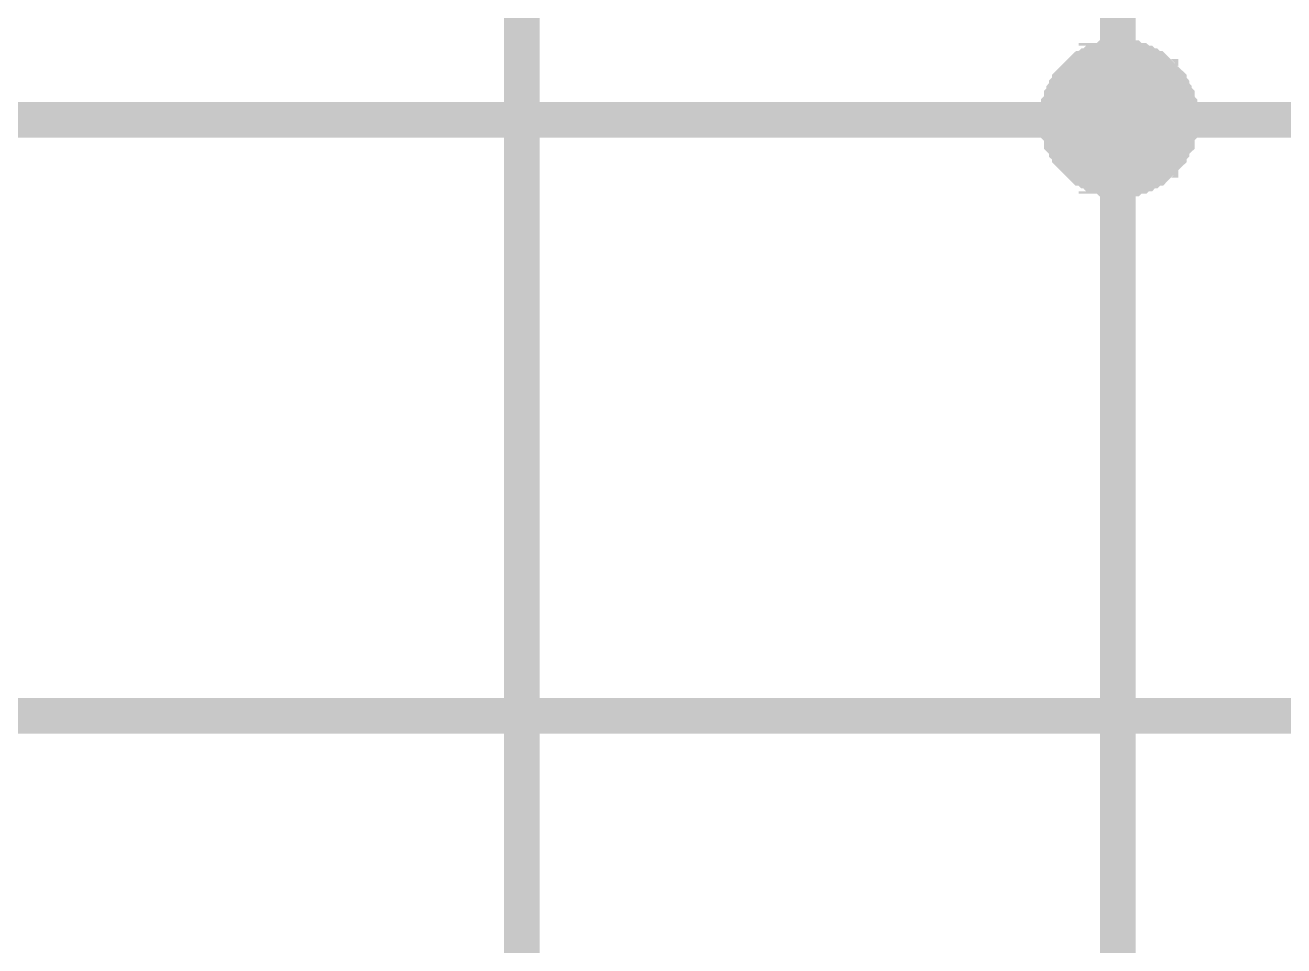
# Model space of a CAD drawing. Header units: millimetres. Extents: x 0 to 841, y 0 to 594.
# Drawn here: x 523.34 to 533.89, y 327.06 to 334.77 of the extents above; entities that cross this region are included whole.
import ezdxf

# ---------------------------------------------------------------- set-up
doc = ezdxf.new("R2010")
doc.units = ezdxf.units.MM
doc.layers.add('Sheet', color=255, linetype='Continuous')

msp = doc.modelspace()

# ---------------------------------------------------------------- linework, layer by layer
at = {"layer": 'Sheet', "color": 18, "true_color": 0x000000, "const_width": 0.3}
for points in [[(468.011, 116), (468.011, 112.013), (527.507, 112.013), (527.507, 251.487), (527.507, 338.974), (527.507, 346.478), (622.999, 346.478), (622.999, 346.478)], [(622.999, 341.483), (622.999, 341.483), (532.502, 341.483), (532.502, 333.979), (532.502, 333.979), (532.502, 249.001), (532.009, 249.001), (490.008, 249.001), (490.008, 261.499), (447.515, 261.499), (447.515, 269.002), (437.502, 269.002), (437.502, 308.983)], [(532.009, 333.979), (532.009, 334.002), (532.009, 334.024), (532.009, 334.069), (532.009, 334.091), (532.032, 334.114), (532.032, 334.136), (532.032, 334.159), (532.054, 334.181), (532.054, 334.203), (532.076, 334.226), (532.076, 334.248), (532.099, 334.271), (532.099, 334.293), (532.121, 334.315), (532.144, 334.338), (532.144, 334.338), (532.166, 334.36), (532.188, 334.383), (532.211, 334.405), (532.233, 334.405), (532.256, 334.427), (532.278, 334.427), (532.3, 334.45), (532.323, 334.45), (532.323, 334.472), (532.368, 334.472), (532.39, 334.472), (532.412, 334.495), (532.435, 334.495), (532.457, 334.495), (532.48, 334.495), (532.502, 334.495)], [(532.009, 333.979), (532.009, 334.002), (532.009, 334.024), (532.009, 334.069), (532.009, 334.091), (532.032, 334.114), (532.032, 334.136), (532.032, 334.159), (532.054, 334.181), (532.054, 334.203), (532.076, 334.226), (532.076, 334.248), (532.099, 334.271), (532.099, 334.293), (532.121, 334.315), (532.144, 334.338), (532.144, 334.338), (532.166, 334.36), (532.188, 334.383), (532.211, 334.405), (532.233, 334.405), (532.256, 334.427), (532.278, 334.427), (532.3, 334.45), (532.323, 334.45), (532.323, 334.472), (532.368, 334.472), (532.39, 334.472), (532.412, 334.495), (532.435, 334.495), (532.457, 334.495), (532.48, 334.495), (532.502, 334.495)], [(532.009, 333.979), (532.009, 334.002), (532.009, 334.024), (532.009, 334.069), (532.009, 334.091), (532.032, 334.114), (532.032, 334.136), (532.032, 334.159), (532.054, 334.181), (532.054, 334.203), (532.076, 334.226), (532.076, 334.248), (532.099, 334.271), (532.099, 334.293), (532.121, 334.315), (532.144, 334.338), (532.144, 334.338), (532.166, 334.36), (532.188, 334.383), (532.211, 334.405), (532.233, 334.405), (532.256, 334.427), (532.278, 334.427), (532.3, 334.45), (532.323, 334.45), (532.323, 334.472), (532.368, 334.472), (532.39, 334.472), (532.412, 334.495), (532.435, 334.495), (532.457, 334.495), (532.48, 334.495), (532.502, 334.495)], [(532.009, 333.979), (532.009, 334.002), (532.009, 334.024), (532.009, 334.069), (532.009, 334.091), (532.032, 334.114), (532.032, 334.136), (532.032, 334.159), (532.054, 334.181), (532.054, 334.203), (532.076, 334.226), (532.076, 334.248), (532.099, 334.271), (532.099, 334.293), (532.121, 334.315), (532.144, 334.338), (532.144, 334.338), (532.166, 334.36), (532.188, 334.383), (532.211, 334.405), (532.233, 334.405), (532.256, 334.427), (532.278, 334.427), (532.3, 334.45), (532.323, 334.45), (532.323, 334.472), (532.368, 334.472), (532.39, 334.472), (532.412, 334.495), (532.435, 334.495), (532.457, 334.495), (532.48, 334.495), (532.502, 334.495)], [(532.009, 333.979), (532.009, 334.002), (532.009, 334.024), (532.009, 334.069), (532.009, 334.091), (532.032, 334.114), (532.032, 334.136), (532.032, 334.159), (532.054, 334.181), (532.054, 334.203), (532.076, 334.226), (532.076, 334.248), (532.099, 334.271), (532.099, 334.293), (532.121, 334.315), (532.144, 334.338), (532.144, 334.338), (532.166, 334.36), (532.188, 334.383), (532.211, 334.405), (532.233, 334.405), (532.256, 334.427), (532.278, 334.427), (532.3, 334.45), (532.323, 334.45), (532.323, 334.472), (532.368, 334.472), (532.39, 334.472), (532.412, 334.495), (532.435, 334.495), (532.457, 334.495), (532.48, 334.495), (532.502, 334.495)], [(532.009, 333.979), (532.009, 334.002), (532.009, 334.024), (532.009, 334.069), (532.009, 334.091), (532.032, 334.114), (532.032, 334.136), (532.032, 334.159), (532.054, 334.181), (532.054, 334.203), (532.076, 334.226), (532.076, 334.248), (532.099, 334.271), (532.099, 334.293), (532.121, 334.315), (532.144, 334.338), (532.144, 334.338), (532.166, 334.36), (532.188, 334.383), (532.211, 334.405), (532.233, 334.405), (532.256, 334.427), (532.278, 334.427), (532.3, 334.45), (532.323, 334.45), (532.323, 334.472), (532.368, 334.472), (532.39, 334.472), (532.412, 334.495), (532.435, 334.495), (532.457, 334.495), (532.48, 334.495), (532.502, 334.495)], [(532.009, 333.979), (532.009, 334.002), (532.009, 334.024), (532.009, 334.069), (532.009, 334.091), (532.032, 334.114), (532.032, 334.136), (532.032, 334.159), (532.054, 334.181), (532.054, 334.203), (532.076, 334.226), (532.076, 334.248), (532.099, 334.271), (532.099, 334.293), (532.121, 334.315), (532.144, 334.338), (532.144, 334.338), (532.166, 334.36), (532.188, 334.383), (532.211, 334.405), (532.233, 334.405), (532.256, 334.427), (532.278, 334.427), (532.3, 334.45), (532.323, 334.45), (532.323, 334.472), (532.368, 334.472), (532.39, 334.472), (532.412, 334.495), (532.435, 334.495), (532.457, 334.495), (532.48, 334.495), (532.502, 334.495)], [(532.009, 333.979), (532.009, 334.002), (532.009, 334.024), (532.009, 334.069), (532.009, 334.091), (532.032, 334.114), (532.032, 334.136), (532.032, 334.159), (532.054, 334.181), (532.054, 334.203), (532.076, 334.226), (532.076, 334.248), (532.099, 334.271), (532.099, 334.293), (532.121, 334.315), (532.144, 334.338), (532.144, 334.338), (532.166, 334.36), (532.188, 334.383), (532.211, 334.405), (532.233, 334.405), (532.256, 334.427), (532.278, 334.427), (532.3, 334.45), (532.323, 334.45), (532.323, 334.472), (532.368, 334.472), (532.39, 334.472), (532.412, 334.495), (532.435, 334.495), (532.457, 334.495), (532.48, 334.495), (532.502, 334.495)], [(532.009, 333.979), (532.009, 334.002), (532.009, 334.024), (532.009, 334.069), (532.009, 334.091), (532.032, 334.114), (532.032, 334.136), (532.032, 334.159), (532.054, 334.181), (532.054, 334.203), (532.076, 334.226), (532.076, 334.248), (532.099, 334.271), (532.099, 334.293), (532.121, 334.315), (532.144, 334.338), (532.144, 334.338), (532.166, 334.36), (532.188, 334.383), (532.211, 334.405), (532.233, 334.405), (532.256, 334.427), (532.278, 334.427), (532.3, 334.45), (532.323, 334.45), (532.323, 334.472), (532.368, 334.472), (532.39, 334.472), (532.412, 334.495), (532.435, 334.495), (532.457, 334.495), (532.48, 334.495), (532.502, 334.495)], [(532.009, 333.979), (532.009, 334.002), (532.009, 334.024), (532.009, 334.069), (532.009, 334.091), (532.032, 334.114), (532.032, 334.136), (532.032, 334.159), (532.054, 334.181), (532.054, 334.203), (532.076, 334.226), (532.076, 334.248), (532.099, 334.271), (532.099, 334.293), (532.121, 334.315), (532.144, 334.338), (532.144, 334.338), (532.166, 334.36), (532.188, 334.383), (532.211, 334.405), (532.233, 334.405), (532.256, 334.427), (532.278, 334.427), (532.3, 334.45), (532.323, 334.45), (532.323, 334.472), (532.368, 334.472), (532.39, 334.472), (532.412, 334.495), (532.435, 334.495), (532.457, 334.495), (532.48, 334.495), (532.502, 334.495)], [(532.009, 333.979), (532.009, 334.002), (532.009, 334.024), (532.009, 334.069), (532.009, 334.091), (532.032, 334.114), (532.032, 334.136), (532.032, 334.159), (532.054, 334.181), (532.054, 334.203), (532.076, 334.226), (532.076, 334.248), (532.099, 334.271), (532.099, 334.293), (532.121, 334.315), (532.144, 334.338), (532.144, 334.338), (532.166, 334.36), (532.188, 334.383), (532.211, 334.405), (532.233, 334.405), (532.256, 334.427), (532.278, 334.427), (532.3, 334.45), (532.323, 334.45), (532.323, 334.472), (532.368, 334.472), (532.39, 334.472), (532.412, 334.495), (532.435, 334.495), (532.457, 334.495), (532.48, 334.495), (532.502, 334.495)], [(532.009, 333.979), (532.009, 334.002), (532.009, 334.024), (532.009, 334.069), (532.009, 334.091), (532.032, 334.114), (532.032, 334.136), (532.032, 334.159), (532.054, 334.181), (532.054, 334.203), (532.076, 334.226), (532.076, 334.248), (532.099, 334.271), (532.099, 334.293), (532.121, 334.315), (532.144, 334.338), (532.144, 334.338), (532.166, 334.36), (532.188, 334.383), (532.211, 334.405), (532.233, 334.405), (532.256, 334.427), (532.278, 334.427), (532.3, 334.45), (532.323, 334.45), (532.323, 334.472), (532.368, 334.472), (532.39, 334.472), (532.412, 334.495), (532.435, 334.495), (532.457, 334.495), (532.48, 334.495), (532.502, 334.495)], [(532.009, 333.979), (532.009, 334.002), (532.009, 334.024), (532.009, 334.069), (532.009, 334.091), (532.032, 334.114), (532.032, 334.136), (532.032, 334.159), (532.054, 334.181), (532.054, 334.203), (532.076, 334.226), (532.076, 334.248), (532.099, 334.271), (532.099, 334.293), (532.121, 334.315), (532.144, 334.338), (532.144, 334.338), (532.166, 334.36), (532.188, 334.383), (532.211, 334.405), (532.233, 334.405), (532.256, 334.427), (532.278, 334.427), (532.3, 334.45), (532.323, 334.45), (532.323, 334.472), (532.368, 334.472), (532.39, 334.472), (532.412, 334.495), (532.435, 334.495), (532.457, 334.495), (532.48, 334.495), (532.502, 334.495)], [(532.009, 333.979), (532.009, 334.002), (532.009, 334.024), (532.009, 334.069), (532.009, 334.091), (532.032, 334.114), (532.032, 334.136), (532.032, 334.159), (532.054, 334.181), (532.054, 334.203), (532.076, 334.226), (532.076, 334.248), (532.099, 334.271), (532.099, 334.293), (532.121, 334.315), (532.144, 334.338), (532.144, 334.338), (532.166, 334.36), (532.188, 334.383), (532.211, 334.405), (532.233, 334.405), (532.256, 334.427), (532.278, 334.427), (532.3, 334.45), (532.323, 334.45), (532.323, 334.472), (532.368, 334.472), (532.39, 334.472), (532.412, 334.495), (532.435, 334.495), (532.457, 334.495), (532.48, 334.495), (532.502, 334.495)], [(532.009, 333.979), (532.009, 334.002), (532.009, 334.024), (532.009, 334.069), (532.009, 334.091), (532.032, 334.114), (532.032, 334.136), (532.032, 334.159), (532.054, 334.181), (532.054, 334.203), (532.076, 334.226), (532.076, 334.248), (532.099, 334.271), (532.099, 334.293), (532.121, 334.315), (532.144, 334.338), (532.144, 334.338), (532.166, 334.36), (532.188, 334.383), (532.211, 334.405), (532.233, 334.405), (532.256, 334.427), (532.278, 334.427), (532.3, 334.45), (532.323, 334.45), (532.323, 334.472), (532.368, 334.472), (532.39, 334.472), (532.412, 334.495), (532.435, 334.495), (532.457, 334.495), (532.48, 334.495), (532.502, 334.495)], [(532.009, 333.979), (532.009, 334.002), (532.009, 334.024), (532.009, 334.069), (532.009, 334.091), (532.032, 334.114), (532.032, 334.136), (532.032, 334.159), (532.054, 334.181), (532.054, 334.203), (532.076, 334.226), (532.076, 334.248), (532.099, 334.271), (532.099, 334.293), (532.121, 334.315), (532.144, 334.338), (532.144, 334.338), (532.166, 334.36), (532.188, 334.383), (532.211, 334.405), (532.233, 334.405), (532.256, 334.427), (532.278, 334.427), (532.3, 334.45), (532.323, 334.45), (532.323, 334.472), (532.368, 334.472), (532.39, 334.472), (532.412, 334.495), (532.435, 334.495), (532.457, 334.495), (532.48, 334.495), (532.502, 334.495)], [(532.502, 334.495), (532.502, 334.495)], [(532.502, 334.495), (532.524, 334.495), (532.547, 334.495), (532.592, 334.495), (532.614, 334.495), (532.636, 334.472), (532.659, 334.472), (532.681, 334.472), (532.704, 334.45), (532.726, 334.45), (532.748, 334.427), (532.771, 334.427), (532.793, 334.405), (532.816, 334.405), (532.838, 334.383), (532.86, 334.36), (532.86, 334.338), (532.883, 334.338), (532.905, 334.315), (532.928, 334.293), (532.928, 334.271), (532.95, 334.248), (532.95, 334.226), (532.972, 334.203), (532.972, 334.181), (532.995, 334.159), (532.995, 334.136), (532.995, 334.114), (533.017, 334.091), (533.017, 334.069), (533.017, 334.024), (533.017, 334.002), (533.017, 333.979)], [(532.502, 334.495), (532.502, 334.495)], [(532.502, 334.495), (532.524, 334.495), (532.547, 334.495), (532.592, 334.495), (532.614, 334.495), (532.636, 334.472), (532.659, 334.472), (532.681, 334.472), (532.704, 334.45), (532.726, 334.45), (532.748, 334.427), (532.771, 334.427), (532.793, 334.405), (532.816, 334.405), (532.838, 334.383), (532.86, 334.36), (532.86, 334.338), (532.883, 334.338), (532.905, 334.315), (532.928, 334.293), (532.928, 334.271), (532.95, 334.248), (532.95, 334.226), (532.972, 334.203), (532.972, 334.181), (532.995, 334.159), (532.995, 334.136), (532.995, 334.114), (533.017, 334.091), (533.017, 334.069), (533.017, 334.024), (533.017, 334.002), (533.017, 333.979)], [(532.502, 334.495), (532.502, 334.495)], [(532.502, 334.495), (532.524, 334.495), (532.547, 334.495), (532.592, 334.495), (532.614, 334.495), (532.636, 334.472), (532.659, 334.472), (532.681, 334.472), (532.704, 334.45), (532.726, 334.45), (532.748, 334.427), (532.771, 334.427), (532.793, 334.405), (532.816, 334.405), (532.838, 334.383), (532.86, 334.36), (532.86, 334.338), (532.883, 334.338), (532.905, 334.315), (532.928, 334.293), (532.928, 334.271), (532.95, 334.248), (532.95, 334.226), (532.972, 334.203), (532.972, 334.181), (532.995, 334.159), (532.995, 334.136), (532.995, 334.114), (533.017, 334.091), (533.017, 334.069), (533.017, 334.024), (533.017, 334.002), (533.017, 333.979)], [(532.502, 334.495), (532.502, 334.495)], [(532.502, 334.495), (532.524, 334.495), (532.547, 334.495), (532.592, 334.495), (532.614, 334.495), (532.636, 334.472), (532.659, 334.472), (532.681, 334.472), (532.704, 334.45), (532.726, 334.45), (532.748, 334.427), (532.771, 334.427), (532.793, 334.405), (532.816, 334.405), (532.838, 334.383), (532.86, 334.36), (532.86, 334.338), (532.883, 334.338), (532.905, 334.315), (532.928, 334.293), (532.928, 334.271), (532.95, 334.248), (532.95, 334.226), (532.972, 334.203), (532.972, 334.181), (532.995, 334.159), (532.995, 334.136), (532.995, 334.114), (533.017, 334.091), (533.017, 334.069), (533.017, 334.024), (533.017, 334.002), (533.017, 333.979)], [(532.502, 334.495), (532.502, 334.495)], [(532.502, 334.495), (532.524, 334.495), (532.547, 334.495), (532.592, 334.495), (532.614, 334.495), (532.636, 334.472), (532.659, 334.472), (532.681, 334.472), (532.704, 334.45), (532.726, 334.45), (532.748, 334.427), (532.771, 334.427), (532.793, 334.405), (532.816, 334.405), (532.838, 334.383), (532.86, 334.36), (532.86, 334.338), (532.883, 334.338), (532.905, 334.315), (532.928, 334.293), (532.928, 334.271), (532.95, 334.248), (532.95, 334.226), (532.972, 334.203), (532.972, 334.181), (532.995, 334.159), (532.995, 334.136), (532.995, 334.114), (533.017, 334.091), (533.017, 334.069), (533.017, 334.024), (533.017, 334.002), (533.017, 333.979)], [(532.502, 334.495), (532.502, 334.495)], [(532.502, 334.495), (532.524, 334.495), (532.547, 334.495), (532.592, 334.495), (532.614, 334.495), (532.636, 334.472), (532.659, 334.472), (532.681, 334.472), (532.704, 334.45), (532.726, 334.45), (532.748, 334.427), (532.771, 334.427), (532.793, 334.405), (532.816, 334.405), (532.838, 334.383), (532.86, 334.36), (532.86, 334.338), (532.883, 334.338), (532.905, 334.315), (532.928, 334.293), (532.928, 334.271), (532.95, 334.248), (532.95, 334.226), (532.972, 334.203), (532.972, 334.181), (532.995, 334.159), (532.995, 334.136), (532.995, 334.114), (533.017, 334.091), (533.017, 334.069), (533.017, 334.024), (533.017, 334.002), (533.017, 333.979)], [(532.502, 334.495), (532.502, 334.495)], [(532.502, 334.495), (532.524, 334.495), (532.547, 334.495), (532.592, 334.495), (532.614, 334.495), (532.636, 334.472), (532.659, 334.472), (532.681, 334.472), (532.704, 334.45), (532.726, 334.45), (532.748, 334.427), (532.771, 334.427), (532.793, 334.405), (532.816, 334.405), (532.838, 334.383), (532.86, 334.36), (532.86, 334.338), (532.883, 334.338), (532.905, 334.315), (532.928, 334.293), (532.928, 334.271), (532.95, 334.248), (532.95, 334.226), (532.972, 334.203), (532.972, 334.181), (532.995, 334.159), (532.995, 334.136), (532.995, 334.114), (533.017, 334.091), (533.017, 334.069), (533.017, 334.024), (533.017, 334.002), (533.017, 333.979)], [(532.502, 334.495), (532.502, 334.495)], [(532.502, 334.495), (532.524, 334.495), (532.547, 334.495), (532.592, 334.495), (532.614, 334.495), (532.636, 334.472), (532.659, 334.472), (532.681, 334.472), (532.704, 334.45), (532.726, 334.45), (532.748, 334.427), (532.771, 334.427), (532.793, 334.405), (532.816, 334.405), (532.838, 334.383), (532.86, 334.36), (532.86, 334.338), (532.883, 334.338), (532.905, 334.315), (532.928, 334.293), (532.928, 334.271), (532.95, 334.248), (532.95, 334.226), (532.972, 334.203), (532.972, 334.181), (532.995, 334.159), (532.995, 334.136), (532.995, 334.114), (533.017, 334.091), (533.017, 334.069), (533.017, 334.024), (533.017, 334.002), (533.017, 333.979)], [(532.502, 334.495), (532.502, 334.495)], [(532.502, 334.495), (532.524, 334.495), (532.547, 334.495), (532.592, 334.495), (532.614, 334.495), (532.636, 334.472), (532.659, 334.472), (532.681, 334.472), (532.704, 334.45), (532.726, 334.45), (532.748, 334.427), (532.771, 334.427), (532.793, 334.405), (532.816, 334.405), (532.838, 334.383), (532.86, 334.36), (532.86, 334.338), (532.883, 334.338), (532.905, 334.315), (532.928, 334.293), (532.928, 334.271), (532.95, 334.248), (532.95, 334.226), (532.972, 334.203), (532.972, 334.181), (532.995, 334.159), (532.995, 334.136), (532.995, 334.114), (533.017, 334.091), (533.017, 334.069), (533.017, 334.024), (533.017, 334.002), (533.017, 333.979)], [(532.502, 334.495), (532.502, 334.495)], [(532.502, 334.495), (532.524, 334.495), (532.547, 334.495), (532.592, 334.495), (532.614, 334.495), (532.636, 334.472), (532.659, 334.472), (532.681, 334.472), (532.704, 334.45), (532.726, 334.45), (532.748, 334.427), (532.771, 334.427), (532.793, 334.405), (532.816, 334.405), (532.838, 334.383), (532.86, 334.36), (532.86, 334.338), (532.883, 334.338), (532.905, 334.315), (532.928, 334.293), (532.928, 334.271), (532.95, 334.248), (532.95, 334.226), (532.972, 334.203), (532.972, 334.181), (532.995, 334.159), (532.995, 334.136), (532.995, 334.114), (533.017, 334.091), (533.017, 334.069), (533.017, 334.024), (533.017, 334.002), (533.017, 333.979)], [(532.502, 334.495), (532.502, 334.495)], [(532.502, 334.495), (532.524, 334.495), (532.547, 334.495), (532.592, 334.495), (532.614, 334.495), (532.636, 334.472), (532.659, 334.472), (532.681, 334.472), (532.704, 334.45), (532.726, 334.45), (532.748, 334.427), (532.771, 334.427), (532.793, 334.405), (532.816, 334.405), (532.838, 334.383), (532.86, 334.36), (532.86, 334.338), (532.883, 334.338), (532.905, 334.315), (532.928, 334.293), (532.928, 334.271), (532.95, 334.248), (532.95, 334.226), (532.972, 334.203), (532.972, 334.181), (532.995, 334.159), (532.995, 334.136), (532.995, 334.114), (533.017, 334.091), (533.017, 334.069), (533.017, 334.024), (533.017, 334.002), (533.017, 333.979)], [(532.502, 334.495), (532.502, 334.495)], [(532.502, 334.495), (532.524, 334.495), (532.547, 334.495), (532.592, 334.495), (532.614, 334.495), (532.636, 334.472), (532.659, 334.472), (532.681, 334.472), (532.704, 334.45), (532.726, 334.45), (532.748, 334.427), (532.771, 334.427), (532.793, 334.405), (532.816, 334.405), (532.838, 334.383), (532.86, 334.36), (532.86, 334.338), (532.883, 334.338), (532.905, 334.315), (532.928, 334.293), (532.928, 334.271), (532.95, 334.248), (532.95, 334.226), (532.972, 334.203), (532.972, 334.181), (532.995, 334.159), (532.995, 334.136), (532.995, 334.114), (533.017, 334.091), (533.017, 334.069), (533.017, 334.024), (533.017, 334.002), (533.017, 333.979)], [(532.502, 334.495), (532.502, 334.495)], [(532.502, 334.495), (532.524, 334.495), (532.547, 334.495), (532.592, 334.495), (532.614, 334.495), (532.636, 334.472), (532.659, 334.472), (532.681, 334.472), (532.704, 334.45), (532.726, 334.45), (532.748, 334.427), (532.771, 334.427), (532.793, 334.405), (532.816, 334.405), (532.838, 334.383), (532.86, 334.36), (532.86, 334.338), (532.883, 334.338), (532.905, 334.315), (532.928, 334.293), (532.928, 334.271), (532.95, 334.248), (532.95, 334.226), (532.972, 334.203), (532.972, 334.181), (532.995, 334.159), (532.995, 334.136), (532.995, 334.114), (533.017, 334.091), (533.017, 334.069), (533.017, 334.024), (533.017, 334.002), (533.017, 333.979)], [(532.502, 334.495), (532.502, 334.495)], [(532.502, 334.495), (532.524, 334.495), (532.547, 334.495), (532.592, 334.495), (532.614, 334.495), (532.636, 334.472), (532.659, 334.472), (532.681, 334.472), (532.704, 334.45), (532.726, 334.45), (532.748, 334.427), (532.771, 334.427), (532.793, 334.405), (532.816, 334.405), (532.838, 334.383), (532.86, 334.36), (532.86, 334.338), (532.883, 334.338), (532.905, 334.315), (532.928, 334.293), (532.928, 334.271), (532.95, 334.248), (532.95, 334.226), (532.972, 334.203), (532.972, 334.181), (532.995, 334.159), (532.995, 334.136), (532.995, 334.114), (533.017, 334.091), (533.017, 334.069), (533.017, 334.024), (533.017, 334.002), (533.017, 333.979)], [(532.502, 334.495), (532.502, 334.495)], [(532.502, 334.495), (532.524, 334.495), (532.547, 334.495), (532.592, 334.495), (532.614, 334.495), (532.636, 334.472), (532.659, 334.472), (532.681, 334.472), (532.704, 334.45), (532.726, 334.45), (532.748, 334.427), (532.771, 334.427), (532.793, 334.405), (532.816, 334.405), (532.838, 334.383), (532.86, 334.36), (532.86, 334.338), (532.883, 334.338), (532.905, 334.315), (532.928, 334.293), (532.928, 334.271), (532.95, 334.248), (532.95, 334.226), (532.972, 334.203), (532.972, 334.181), (532.995, 334.159), (532.995, 334.136), (532.995, 334.114), (533.017, 334.091), (533.017, 334.069), (533.017, 334.024), (533.017, 334.002), (533.017, 333.979)], [(532.502, 334.495), (532.502, 334.495)], [(532.502, 334.495), (532.524, 334.495), (532.547, 334.495), (532.592, 334.495), (532.614, 334.495), (532.636, 334.472), (532.659, 334.472), (532.681, 334.472), (532.704, 334.45), (532.726, 334.45), (532.748, 334.427), (532.771, 334.427), (532.793, 334.405), (532.816, 334.405), (532.838, 334.383), (532.86, 334.36), (532.86, 334.338), (532.883, 334.338), (532.905, 334.315), (532.928, 334.293), (532.928, 334.271), (532.95, 334.248), (532.95, 334.226), (532.972, 334.203), (532.972, 334.181), (532.995, 334.159), (532.995, 334.136), (532.995, 334.114), (533.017, 334.091), (533.017, 334.069), (533.017, 334.024), (533.017, 334.002), (533.017, 333.979)], [(532.502, 333.979), (566.506, 333.979), (566.506, 43.005), (392.5, 43.005), (392.5, 43.005)], [(497.513, 333.979), (532.502, 333.979)], [(532.502, 333.487), (532.48, 333.487), (532.457, 333.487), (532.435, 333.487), (532.412, 333.487), (532.39, 333.509), (532.368, 333.509), (532.323, 333.509), (532.323, 333.531), (532.3, 333.531), (532.278, 333.554), (532.256, 333.554), (532.233, 333.576), (532.211, 333.576), (532.188, 333.599), (532.166, 333.621), (532.144, 333.643), (532.144, 333.643), (532.121, 333.666), (532.099, 333.688), (532.099, 333.711), (532.076, 333.733), (532.076, 333.755), (532.054, 333.778), (532.054, 333.778), (532.032, 333.8), (532.032, 333.845), (532.032, 333.867), (532.009, 333.89), (532.009, 333.912), (532.009, 333.935), (532.009, 333.957), (532.009, 333.979)], [(532.009, 333.979), (532.009, 333.979)], [(532.502, 333.487), (532.48, 333.487), (532.457, 333.487), (532.435, 333.487), (532.412, 333.487), (532.39, 333.509), (532.368, 333.509), (532.323, 333.509), (532.323, 333.531), (532.3, 333.531), (532.278, 333.554), (532.256, 333.554), (532.233, 333.576), (532.211, 333.576), (532.188, 333.599), (532.166, 333.621), (532.144, 333.643), (532.144, 333.643), (532.121, 333.666), (532.099, 333.688), (532.099, 333.711), (532.076, 333.733), (532.076, 333.755), (532.054, 333.778), (532.054, 333.778), (532.032, 333.8), (532.032, 333.845), (532.032, 333.867), (532.009, 333.89), (532.009, 333.912), (532.009, 333.935), (532.009, 333.957), (532.009, 333.979)], [(532.009, 333.979), (532.009, 333.979)], [(532.502, 333.487), (532.48, 333.487), (532.457, 333.487), (532.435, 333.487), (532.412, 333.487), (532.39, 333.509), (532.368, 333.509), (532.323, 333.509), (532.323, 333.531), (532.3, 333.531), (532.278, 333.554), (532.256, 333.554), (532.233, 333.576), (532.211, 333.576), (532.188, 333.599), (532.166, 333.621), (532.144, 333.643), (532.144, 333.643), (532.121, 333.666), (532.099, 333.688), (532.099, 333.711), (532.076, 333.733), (532.076, 333.755), (532.054, 333.778), (532.054, 333.778), (532.032, 333.8), (532.032, 333.845), (532.032, 333.867), (532.009, 333.89), (532.009, 333.912), (532.009, 333.935), (532.009, 333.957), (532.009, 333.979)], [(532.009, 333.979), (532.009, 333.979)], [(532.502, 333.487), (532.48, 333.487), (532.457, 333.487), (532.435, 333.487), (532.412, 333.487), (532.39, 333.509), (532.368, 333.509), (532.323, 333.509), (532.323, 333.531), (532.3, 333.531), (532.278, 333.554), (532.256, 333.554), (532.233, 333.576), (532.211, 333.576), (532.188, 333.599), (532.166, 333.621), (532.144, 333.643), (532.144, 333.643), (532.121, 333.666), (532.099, 333.688), (532.099, 333.711), (532.076, 333.733), (532.076, 333.755), (532.054, 333.778), (532.054, 333.778), (532.032, 333.8), (532.032, 333.845), (532.032, 333.867), (532.009, 333.89), (532.009, 333.912), (532.009, 333.935), (532.009, 333.957), (532.009, 333.979)], [(532.009, 333.979), (532.009, 333.979)], [(532.502, 333.487), (532.48, 333.487), (532.457, 333.487), (532.435, 333.487), (532.412, 333.487), (532.39, 333.509), (532.368, 333.509), (532.323, 333.509), (532.323, 333.531), (532.3, 333.531), (532.278, 333.554), (532.256, 333.554), (532.233, 333.576), (532.211, 333.576), (532.188, 333.599), (532.166, 333.621), (532.144, 333.643), (532.144, 333.643), (532.121, 333.666), (532.099, 333.688), (532.099, 333.711), (532.076, 333.733), (532.076, 333.755), (532.054, 333.778), (532.054, 333.778), (532.032, 333.8), (532.032, 333.845), (532.032, 333.867), (532.009, 333.89), (532.009, 333.912), (532.009, 333.935), (532.009, 333.957), (532.009, 333.979)], [(532.009, 333.979), (532.009, 333.979)], [(532.502, 333.487), (532.48, 333.487), (532.457, 333.487), (532.435, 333.487), (532.412, 333.487), (532.39, 333.509), (532.368, 333.509), (532.323, 333.509), (532.323, 333.531), (532.3, 333.531), (532.278, 333.554), (532.256, 333.554), (532.233, 333.576), (532.211, 333.576), (532.188, 333.599), (532.166, 333.621), (532.144, 333.643), (532.144, 333.643), (532.121, 333.666), (532.099, 333.688), (532.099, 333.711), (532.076, 333.733), (532.076, 333.755), (532.054, 333.778), (532.054, 333.778), (532.032, 333.8), (532.032, 333.845), (532.032, 333.867), (532.009, 333.89), (532.009, 333.912), (532.009, 333.935), (532.009, 333.957), (532.009, 333.979)], [(532.009, 333.979), (532.009, 333.979)], [(532.502, 333.487), (532.48, 333.487), (532.457, 333.487), (532.435, 333.487), (532.412, 333.487), (532.39, 333.509), (532.368, 333.509), (532.323, 333.509), (532.323, 333.531), (532.3, 333.531), (532.278, 333.554), (532.256, 333.554), (532.233, 333.576), (532.211, 333.576), (532.188, 333.599), (532.166, 333.621), (532.144, 333.643), (532.144, 333.643), (532.121, 333.666), (532.099, 333.688), (532.099, 333.711), (532.076, 333.733), (532.076, 333.755), (532.054, 333.778), (532.054, 333.778), (532.032, 333.8), (532.032, 333.845), (532.032, 333.867), (532.009, 333.89), (532.009, 333.912), (532.009, 333.935), (532.009, 333.957), (532.009, 333.979)], [(532.009, 333.979), (532.009, 333.979)], [(532.502, 333.487), (532.48, 333.487), (532.457, 333.487), (532.435, 333.487), (532.412, 333.487), (532.39, 333.509), (532.368, 333.509), (532.323, 333.509), (532.323, 333.531), (532.3, 333.531), (532.278, 333.554), (532.256, 333.554), (532.233, 333.576), (532.211, 333.576), (532.188, 333.599), (532.166, 333.621), (532.144, 333.643), (532.144, 333.643), (532.121, 333.666), (532.099, 333.688), (532.099, 333.711), (532.076, 333.733), (532.076, 333.755), (532.054, 333.778), (532.054, 333.778), (532.032, 333.8), (532.032, 333.845), (532.032, 333.867), (532.009, 333.89), (532.009, 333.912), (532.009, 333.935), (532.009, 333.957), (532.009, 333.979)], [(532.009, 333.979), (532.009, 333.979)], [(532.502, 333.487), (532.48, 333.487), (532.457, 333.487), (532.435, 333.487), (532.412, 333.487), (532.39, 333.509), (532.368, 333.509), (532.323, 333.509), (532.323, 333.531), (532.3, 333.531), (532.278, 333.554), (532.256, 333.554), (532.233, 333.576), (532.211, 333.576), (532.188, 333.599), (532.166, 333.621), (532.144, 333.643), (532.144, 333.643), (532.121, 333.666), (532.099, 333.688), (532.099, 333.711), (532.076, 333.733), (532.076, 333.755), (532.054, 333.778), (532.054, 333.778), (532.032, 333.8), (532.032, 333.845), (532.032, 333.867), (532.009, 333.89), (532.009, 333.912), (532.009, 333.935), (532.009, 333.957), (532.009, 333.979)], [(532.009, 333.979), (532.009, 333.979)], [(532.502, 333.487), (532.48, 333.487), (532.457, 333.487), (532.435, 333.487), (532.412, 333.487), (532.39, 333.509), (532.368, 333.509), (532.323, 333.509), (532.323, 333.531), (532.3, 333.531), (532.278, 333.554), (532.256, 333.554), (532.233, 333.576), (532.211, 333.576), (532.188, 333.599), (532.166, 333.621), (532.144, 333.643), (532.144, 333.643), (532.121, 333.666), (532.099, 333.688), (532.099, 333.711), (532.076, 333.733), (532.076, 333.755), (532.054, 333.778), (532.054, 333.778), (532.032, 333.8), (532.032, 333.845), (532.032, 333.867), (532.009, 333.89), (532.009, 333.912), (532.009, 333.935), (532.009, 333.957), (532.009, 333.979)], [(532.009, 333.979), (532.009, 333.979)], [(532.502, 333.487), (532.48, 333.487), (532.457, 333.487), (532.435, 333.487), (532.412, 333.487), (532.39, 333.509), (532.368, 333.509), (532.323, 333.509), (532.323, 333.531), (532.3, 333.531), (532.278, 333.554), (532.256, 333.554), (532.233, 333.576), (532.211, 333.576), (532.188, 333.599), (532.166, 333.621), (532.144, 333.643), (532.144, 333.643), (532.121, 333.666), (532.099, 333.688), (532.099, 333.711), (532.076, 333.733), (532.076, 333.755), (532.054, 333.778), (532.054, 333.778), (532.032, 333.8), (532.032, 333.845), (532.032, 333.867), (532.009, 333.89), (532.009, 333.912), (532.009, 333.935), (532.009, 333.957), (532.009, 333.979)], [(532.009, 333.979), (532.009, 333.979)], [(532.502, 333.487), (532.48, 333.487), (532.457, 333.487), (532.435, 333.487), (532.412, 333.487), (532.39, 333.509), (532.368, 333.509), (532.323, 333.509), (532.323, 333.531), (532.3, 333.531), (532.278, 333.554), (532.256, 333.554), (532.233, 333.576), (532.211, 333.576), (532.188, 333.599), (532.166, 333.621), (532.144, 333.643), (532.144, 333.643), (532.121, 333.666), (532.099, 333.688), (532.099, 333.711), (532.076, 333.733), (532.076, 333.755), (532.054, 333.778), (532.054, 333.778), (532.032, 333.8), (532.032, 333.845), (532.032, 333.867), (532.009, 333.89), (532.009, 333.912), (532.009, 333.935), (532.009, 333.957), (532.009, 333.979)], [(532.009, 333.979), (532.009, 333.979)], [(532.502, 333.487), (532.48, 333.487), (532.457, 333.487), (532.435, 333.487), (532.412, 333.487), (532.39, 333.509), (532.368, 333.509), (532.323, 333.509), (532.323, 333.531), (532.3, 333.531), (532.278, 333.554), (532.256, 333.554), (532.233, 333.576), (532.211, 333.576), (532.188, 333.599), (532.166, 333.621), (532.144, 333.643), (532.144, 333.643), (532.121, 333.666), (532.099, 333.688), (532.099, 333.711), (532.076, 333.733), (532.076, 333.755), (532.054, 333.778), (532.054, 333.778), (532.032, 333.8), (532.032, 333.845), (532.032, 333.867), (532.009, 333.89), (532.009, 333.912), (532.009, 333.935), (532.009, 333.957), (532.009, 333.979)], [(532.009, 333.979), (532.009, 333.979)], [(532.502, 333.487), (532.48, 333.487), (532.457, 333.487), (532.435, 333.487), (532.412, 333.487), (532.39, 333.509), (532.368, 333.509), (532.323, 333.509), (532.323, 333.531), (532.3, 333.531), (532.278, 333.554), (532.256, 333.554), (532.233, 333.576), (532.211, 333.576), (532.188, 333.599), (532.166, 333.621), (532.144, 333.643), (532.144, 333.643), (532.121, 333.666), (532.099, 333.688), (532.099, 333.711), (532.076, 333.733), (532.076, 333.755), (532.054, 333.778), (532.054, 333.778), (532.032, 333.8), (532.032, 333.845), (532.032, 333.867), (532.009, 333.89), (532.009, 333.912), (532.009, 333.935), (532.009, 333.957), (532.009, 333.979)], [(532.009, 333.979), (532.009, 333.979)], [(532.502, 333.487), (532.48, 333.487), (532.457, 333.487), (532.435, 333.487), (532.412, 333.487), (532.39, 333.509), (532.368, 333.509), (532.323, 333.509), (532.323, 333.531), (532.3, 333.531), (532.278, 333.554), (532.256, 333.554), (532.233, 333.576), (532.211, 333.576), (532.188, 333.599), (532.166, 333.621), (532.144, 333.643), (532.144, 333.643), (532.121, 333.666), (532.099, 333.688), (532.099, 333.711), (532.076, 333.733), (532.076, 333.755), (532.054, 333.778), (532.054, 333.778), (532.032, 333.8), (532.032, 333.845), (532.032, 333.867), (532.009, 333.89), (532.009, 333.912), (532.009, 333.935), (532.009, 333.957), (532.009, 333.979)], [(532.009, 333.979), (532.009, 333.979)], [(532.502, 333.487), (532.48, 333.487), (532.457, 333.487), (532.435, 333.487), (532.412, 333.487), (532.39, 333.509), (532.368, 333.509), (532.323, 333.509), (532.323, 333.531), (532.3, 333.531), (532.278, 333.554), (532.256, 333.554), (532.233, 333.576), (532.211, 333.576), (532.188, 333.599), (532.166, 333.621), (532.144, 333.643), (532.144, 333.643), (532.121, 333.666), (532.099, 333.688), (532.099, 333.711), (532.076, 333.733), (532.076, 333.755), (532.054, 333.778), (532.054, 333.778), (532.032, 333.8), (532.032, 333.845), (532.032, 333.867), (532.009, 333.89), (532.009, 333.912), (532.009, 333.935), (532.009, 333.957), (532.009, 333.979)], [(532.009, 333.979), (532.009, 333.979)], [(533.017, 333.979), (533.017, 333.957), (533.017, 333.935), (533.017, 333.912), (533.017, 333.89), (532.995, 333.867), (532.995, 333.845), (532.995, 333.8), (532.972, 333.778), (532.972, 333.778), (532.95, 333.755), (532.95, 333.733), (532.928, 333.711), (532.928, 333.688), (532.905, 333.666), (532.883, 333.643), (532.86, 333.643), (532.86, 333.621), (532.838, 333.599), (532.816, 333.576), (532.793, 333.576), (532.771, 333.554), (532.748, 333.554), (532.726, 333.531), (532.704, 333.531), (532.681, 333.509), (532.659, 333.509), (532.636, 333.509), (532.614, 333.487), (532.592, 333.487), (532.547, 333.487), (532.524, 333.487), (532.502, 333.487)], [(533.017, 333.979), (533.017, 333.957), (533.017, 333.935), (533.017, 333.912), (533.017, 333.89), (532.995, 333.867), (532.995, 333.845), (532.995, 333.8), (532.972, 333.778), (532.972, 333.778), (532.95, 333.755), (532.95, 333.733), (532.928, 333.711), (532.928, 333.688), (532.905, 333.666), (532.883, 333.643), (532.86, 333.643), (532.86, 333.621), (532.838, 333.599), (532.816, 333.576), (532.793, 333.576), (532.771, 333.554), (532.748, 333.554), (532.726, 333.531), (532.704, 333.531), (532.681, 333.509), (532.659, 333.509), (532.636, 333.509), (532.614, 333.487), (532.592, 333.487), (532.547, 333.487), (532.524, 333.487), (532.502, 333.487)], [(533.017, 333.979), (533.017, 333.957), (533.017, 333.935), (533.017, 333.912), (533.017, 333.89), (532.995, 333.867), (532.995, 333.845), (532.995, 333.8), (532.972, 333.778), (532.972, 333.778), (532.95, 333.755), (532.95, 333.733), (532.928, 333.711), (532.928, 333.688), (532.905, 333.666), (532.883, 333.643), (532.86, 333.643), (532.86, 333.621), (532.838, 333.599), (532.816, 333.576), (532.793, 333.576), (532.771, 333.554), (532.748, 333.554), (532.726, 333.531), (532.704, 333.531), (532.681, 333.509), (532.659, 333.509), (532.636, 333.509), (532.614, 333.487), (532.592, 333.487), (532.547, 333.487), (532.524, 333.487), (532.502, 333.487)], [(533.017, 333.979), (533.017, 333.957), (533.017, 333.935), (533.017, 333.912), (533.017, 333.89), (532.995, 333.867), (532.995, 333.845), (532.995, 333.8), (532.972, 333.778), (532.972, 333.778), (532.95, 333.755), (532.95, 333.733), (532.928, 333.711), (532.928, 333.688), (532.905, 333.666), (532.883, 333.643), (532.86, 333.643), (532.86, 333.621), (532.838, 333.599), (532.816, 333.576), (532.793, 333.576), (532.771, 333.554), (532.748, 333.554), (532.726, 333.531), (532.704, 333.531), (532.681, 333.509), (532.659, 333.509), (532.636, 333.509), (532.614, 333.487), (532.592, 333.487), (532.547, 333.487), (532.524, 333.487), (532.502, 333.487)], [(533.017, 333.979), (533.017, 333.957), (533.017, 333.935), (533.017, 333.912), (533.017, 333.89), (532.995, 333.867), (532.995, 333.845), (532.995, 333.8), (532.972, 333.778), (532.972, 333.778), (532.95, 333.755), (532.95, 333.733), (532.928, 333.711), (532.928, 333.688), (532.905, 333.666), (532.883, 333.643), (532.86, 333.643), (532.86, 333.621), (532.838, 333.599), (532.816, 333.576), (532.793, 333.576), (532.771, 333.554), (532.748, 333.554), (532.726, 333.531), (532.704, 333.531), (532.681, 333.509), (532.659, 333.509), (532.636, 333.509), (532.614, 333.487), (532.592, 333.487), (532.547, 333.487), (532.524, 333.487), (532.502, 333.487)], [(533.017, 333.979), (533.017, 333.957), (533.017, 333.935), (533.017, 333.912), (533.017, 333.89), (532.995, 333.867), (532.995, 333.845), (532.995, 333.8), (532.972, 333.778), (532.972, 333.778), (532.95, 333.755), (532.95, 333.733), (532.928, 333.711), (532.928, 333.688), (532.905, 333.666), (532.883, 333.643), (532.86, 333.643), (532.86, 333.621), (532.838, 333.599), (532.816, 333.576), (532.793, 333.576), (532.771, 333.554), (532.748, 333.554), (532.726, 333.531), (532.704, 333.531), (532.681, 333.509), (532.659, 333.509), (532.636, 333.509), (532.614, 333.487), (532.592, 333.487), (532.547, 333.487), (532.524, 333.487), (532.502, 333.487)], [(533.017, 333.979), (533.017, 333.957), (533.017, 333.935), (533.017, 333.912), (533.017, 333.89), (532.995, 333.867), (532.995, 333.845), (532.995, 333.8), (532.972, 333.778), (532.972, 333.778), (532.95, 333.755), (532.95, 333.733), (532.928, 333.711), (532.928, 333.688), (532.905, 333.666), (532.883, 333.643), (532.86, 333.643), (532.86, 333.621), (532.838, 333.599), (532.816, 333.576), (532.793, 333.576), (532.771, 333.554), (532.748, 333.554), (532.726, 333.531), (532.704, 333.531), (532.681, 333.509), (532.659, 333.509), (532.636, 333.509), (532.614, 333.487), (532.592, 333.487), (532.547, 333.487), (532.524, 333.487), (532.502, 333.487)], [(533.017, 333.979), (533.017, 333.957), (533.017, 333.935), (533.017, 333.912), (533.017, 333.89), (532.995, 333.867), (532.995, 333.845), (532.995, 333.8), (532.972, 333.778), (532.972, 333.778), (532.95, 333.755), (532.95, 333.733), (532.928, 333.711), (532.928, 333.688), (532.905, 333.666), (532.883, 333.643), (532.86, 333.643), (532.86, 333.621), (532.838, 333.599), (532.816, 333.576), (532.793, 333.576), (532.771, 333.554), (532.748, 333.554), (532.726, 333.531), (532.704, 333.531), (532.681, 333.509), (532.659, 333.509), (532.636, 333.509), (532.614, 333.487), (532.592, 333.487), (532.547, 333.487), (532.524, 333.487), (532.502, 333.487)], [(533.017, 333.979), (533.017, 333.957), (533.017, 333.935), (533.017, 333.912), (533.017, 333.89), (532.995, 333.867), (532.995, 333.845), (532.995, 333.8), (532.972, 333.778), (532.972, 333.778), (532.95, 333.755), (532.95, 333.733), (532.928, 333.711), (532.928, 333.688), (532.905, 333.666), (532.883, 333.643), (532.86, 333.643), (532.86, 333.621), (532.838, 333.599), (532.816, 333.576), (532.793, 333.576), (532.771, 333.554), (532.748, 333.554), (532.726, 333.531), (532.704, 333.531), (532.681, 333.509), (532.659, 333.509), (532.636, 333.509), (532.614, 333.487), (532.592, 333.487), (532.547, 333.487), (532.524, 333.487), (532.502, 333.487)], [(533.017, 333.979), (533.017, 333.957), (533.017, 333.935), (533.017, 333.912), (533.017, 333.89), (532.995, 333.867), (532.995, 333.845), (532.995, 333.8), (532.972, 333.778), (532.972, 333.778), (532.95, 333.755), (532.95, 333.733), (532.928, 333.711), (532.928, 333.688), (532.905, 333.666), (532.883, 333.643), (532.86, 333.643), (532.86, 333.621), (532.838, 333.599), (532.816, 333.576), (532.793, 333.576), (532.771, 333.554), (532.748, 333.554), (532.726, 333.531), (532.704, 333.531), (532.681, 333.509), (532.659, 333.509), (532.636, 333.509), (532.614, 333.487), (532.592, 333.487), (532.547, 333.487), (532.524, 333.487), (532.502, 333.487)], [(533.017, 333.979), (533.017, 333.957), (533.017, 333.935), (533.017, 333.912), (533.017, 333.89), (532.995, 333.867), (532.995, 333.845), (532.995, 333.8), (532.972, 333.778), (532.972, 333.778), (532.95, 333.755), (532.95, 333.733), (532.928, 333.711), (532.928, 333.688), (532.905, 333.666), (532.883, 333.643), (532.86, 333.643), (532.86, 333.621), (532.838, 333.599), (532.816, 333.576), (532.793, 333.576), (532.771, 333.554), (532.748, 333.554), (532.726, 333.531), (532.704, 333.531), (532.681, 333.509), (532.659, 333.509), (532.636, 333.509), (532.614, 333.487), (532.592, 333.487), (532.547, 333.487), (532.524, 333.487), (532.502, 333.487)], [(533.017, 333.979), (533.017, 333.957), (533.017, 333.935), (533.017, 333.912), (533.017, 333.89), (532.995, 333.867), (532.995, 333.845), (532.995, 333.8), (532.972, 333.778), (532.972, 333.778), (532.95, 333.755), (532.95, 333.733), (532.928, 333.711), (532.928, 333.688), (532.905, 333.666), (532.883, 333.643), (532.86, 333.643), (532.86, 333.621), (532.838, 333.599), (532.816, 333.576), (532.793, 333.576), (532.771, 333.554), (532.748, 333.554), (532.726, 333.531), (532.704, 333.531), (532.681, 333.509), (532.659, 333.509), (532.636, 333.509), (532.614, 333.487), (532.592, 333.487), (532.547, 333.487), (532.524, 333.487), (532.502, 333.487)], [(533.017, 333.979), (533.017, 333.957), (533.017, 333.935), (533.017, 333.912), (533.017, 333.89), (532.995, 333.867), (532.995, 333.845), (532.995, 333.8), (532.972, 333.778), (532.972, 333.778), (532.95, 333.755), (532.95, 333.733), (532.928, 333.711), (532.928, 333.688), (532.905, 333.666), (532.883, 333.643), (532.86, 333.643), (532.86, 333.621), (532.838, 333.599), (532.816, 333.576), (532.793, 333.576), (532.771, 333.554), (532.748, 333.554), (532.726, 333.531), (532.704, 333.531), (532.681, 333.509), (532.659, 333.509), (532.636, 333.509), (532.614, 333.487), (532.592, 333.487), (532.547, 333.487), (532.524, 333.487), (532.502, 333.487)], [(533.017, 333.979), (533.017, 333.957), (533.017, 333.935), (533.017, 333.912), (533.017, 333.89), (532.995, 333.867), (532.995, 333.845), (532.995, 333.8), (532.972, 333.778), (532.972, 333.778), (532.95, 333.755), (532.95, 333.733), (532.928, 333.711), (532.928, 333.688), (532.905, 333.666), (532.883, 333.643), (532.86, 333.643), (532.86, 333.621), (532.838, 333.599), (532.816, 333.576), (532.793, 333.576), (532.771, 333.554), (532.748, 333.554), (532.726, 333.531), (532.704, 333.531), (532.681, 333.509), (532.659, 333.509), (532.636, 333.509), (532.614, 333.487), (532.592, 333.487), (532.547, 333.487), (532.524, 333.487), (532.502, 333.487)], [(533.017, 333.979), (533.017, 333.957), (533.017, 333.935), (533.017, 333.912), (533.017, 333.89), (532.995, 333.867), (532.995, 333.845), (532.995, 333.8), (532.972, 333.778), (532.972, 333.778), (532.95, 333.755), (532.95, 333.733), (532.928, 333.711), (532.928, 333.688), (532.905, 333.666), (532.883, 333.643), (532.86, 333.643), (532.86, 333.621), (532.838, 333.599), (532.816, 333.576), (532.793, 333.576), (532.771, 333.554), (532.748, 333.554), (532.726, 333.531), (532.704, 333.531), (532.681, 333.509), (532.659, 333.509), (532.636, 333.509), (532.614, 333.487), (532.592, 333.487), (532.547, 333.487), (532.524, 333.487), (532.502, 333.487)], [(533.017, 333.979), (533.017, 333.957), (533.017, 333.935), (533.017, 333.912), (533.017, 333.89), (532.995, 333.867), (532.995, 333.845), (532.995, 333.8), (532.972, 333.778), (532.972, 333.778), (532.95, 333.755), (532.95, 333.733), (532.928, 333.711), (532.928, 333.688), (532.905, 333.666), (532.883, 333.643), (532.86, 333.643), (532.86, 333.621), (532.838, 333.599), (532.816, 333.576), (532.793, 333.576), (532.771, 333.554), (532.748, 333.554), (532.726, 333.531), (532.704, 333.531), (532.681, 333.509), (532.659, 333.509), (532.636, 333.509), (532.614, 333.487), (532.592, 333.487), (532.547, 333.487), (532.524, 333.487), (532.502, 333.487)], [(533.017, 333.979), (533.017, 333.979), (533.017, 333.979), (533.017, 333.979), (533.017, 333.979), (533.017, 333.979), (533.017, 333.979), (533.017, 333.979), (533.017, 333.979), (533.017, 333.979), (533.017, 333.979), (533.017, 333.979), (533.017, 333.979), (533.017, 333.979), (533.017, 333.979), (533.017, 333.979), (533.017, 333.979), (533.017, 333.979), (533.017, 333.979), (533.017, 333.979), (533.017, 333.979), (533.017, 333.979), (533.017, 333.979), (533.017, 333.979), (533.017, 333.979), (533.017, 333.979), (533.017, 333.979), (533.017, 333.979), (533.017, 333.979), (533.017, 333.979), (533.017, 333.979), (533.017, 333.979), (533.017, 333.979)], [(533.017, 333.979), (533.017, 333.979)], [(533.017, 333.979), (533.017, 333.979), (533.017, 333.979), (533.017, 333.979), (533.017, 333.979), (533.017, 333.979), (533.017, 333.979), (533.017, 333.979), (533.017, 333.979), (533.017, 333.979), (533.017, 333.979), (533.017, 333.979), (533.017, 333.979), (533.017, 333.979), (533.017, 333.979), (533.017, 333.979), (533.017, 333.979), (533.017, 333.979), (533.017, 333.979), (533.017, 333.979), (533.017, 333.979), (533.017, 333.979), (533.017, 333.979), (533.017, 333.979), (533.017, 333.979), (533.017, 333.979), (533.017, 333.979), (533.017, 333.979), (533.017, 333.979), (533.017, 333.979), (533.017, 333.979), (533.017, 333.979), (533.017, 333.979)], [(533.017, 333.979), (533.017, 333.979)], [(533.017, 333.979), (533.017, 333.979), (533.017, 333.979), (533.017, 333.979), (533.017, 333.979), (533.017, 333.979), (533.017, 333.979), (533.017, 333.979), (533.017, 333.979), (533.017, 333.979), (533.017, 333.979), (533.017, 333.979), (533.017, 333.979), (533.017, 333.979), (533.017, 333.979), (533.017, 333.979), (533.017, 333.979), (533.017, 333.979), (533.017, 333.979), (533.017, 333.979), (533.017, 333.979), (533.017, 333.979), (533.017, 333.979), (533.017, 333.979), (533.017, 333.979), (533.017, 333.979), (533.017, 333.979), (533.017, 333.979), (533.017, 333.979), (533.017, 333.979), (533.017, 333.979), (533.017, 333.979), (533.017, 333.979)], [(533.017, 333.979), (533.017, 333.979)], [(533.017, 333.979), (533.017, 333.979), (533.017, 333.979), (533.017, 333.979), (533.017, 333.979), (533.017, 333.979), (533.017, 333.979), (533.017, 333.979), (533.017, 333.979), (533.017, 333.979), (533.017, 333.979), (533.017, 333.979), (533.017, 333.979), (533.017, 333.979), (533.017, 333.979), (533.017, 333.979), (533.017, 333.979), (533.017, 333.979), (533.017, 333.979), (533.017, 333.979), (533.017, 333.979), (533.017, 333.979), (533.017, 333.979), (533.017, 333.979), (533.017, 333.979), (533.017, 333.979), (533.017, 333.979), (533.017, 333.979), (533.017, 333.979), (533.017, 333.979), (533.017, 333.979), (533.017, 333.979), (533.017, 333.979)], [(533.017, 333.979), (533.017, 333.979)], [(533.017, 333.979), (533.017, 333.979), (533.017, 333.979), (533.017, 333.979), (533.017, 333.979), (533.017, 333.979), (533.017, 333.979), (533.017, 333.979), (533.017, 333.979), (533.017, 333.979), (533.017, 333.979), (533.017, 333.979), (533.017, 333.979), (533.017, 333.979), (533.017, 333.979), (533.017, 333.979), (533.017, 333.979), (533.017, 333.979), (533.017, 333.979), (533.017, 333.979), (533.017, 333.979), (533.017, 333.979), (533.017, 333.979), (533.017, 333.979), (533.017, 333.979), (533.017, 333.979), (533.017, 333.979), (533.017, 333.979), (533.017, 333.979), (533.017, 333.979), (533.017, 333.979), (533.017, 333.979), (533.017, 333.979)], [(533.017, 333.979), (533.017, 333.979)], [(533.017, 333.979), (533.017, 333.979), (533.017, 333.979), (533.017, 333.979), (533.017, 333.979), (533.017, 333.979), (533.017, 333.979), (533.017, 333.979), (533.017, 333.979), (533.017, 333.979), (533.017, 333.979), (533.017, 333.979), (533.017, 333.979), (533.017, 333.979), (533.017, 333.979), (533.017, 333.979), (533.017, 333.979), (533.017, 333.979), (533.017, 333.979), (533.017, 333.979), (533.017, 333.979), (533.017, 333.979), (533.017, 333.979), (533.017, 333.979), (533.017, 333.979), (533.017, 333.979), (533.017, 333.979), (533.017, 333.979), (533.017, 333.979), (533.017, 333.979), (533.017, 333.979), (533.017, 333.979), (533.017, 333.979)], [(533.017, 333.979), (533.017, 333.979)], [(533.017, 333.979), (533.017, 333.979), (533.017, 333.979), (533.017, 333.979), (533.017, 333.979), (533.017, 333.979), (533.017, 333.979), (533.017, 333.979), (533.017, 333.979), (533.017, 333.979), (533.017, 333.979), (533.017, 333.979), (533.017, 333.979), (533.017, 333.979), (533.017, 333.979), (533.017, 333.979), (533.017, 333.979), (533.017, 333.979), (533.017, 333.979), (533.017, 333.979), (533.017, 333.979), (533.017, 333.979), (533.017, 333.979), (533.017, 333.979), (533.017, 333.979), (533.017, 333.979), (533.017, 333.979), (533.017, 333.979), (533.017, 333.979), (533.017, 333.979), (533.017, 333.979), (533.017, 333.979), (533.017, 333.979)], [(533.017, 333.979), (533.017, 333.979)], [(533.017, 333.979), (533.017, 333.979), (533.017, 333.979), (533.017, 333.979), (533.017, 333.979), (533.017, 333.979), (533.017, 333.979), (533.017, 333.979), (533.017, 333.979), (533.017, 333.979), (533.017, 333.979), (533.017, 333.979), (533.017, 333.979), (533.017, 333.979), (533.017, 333.979), (533.017, 333.979), (533.017, 333.979), (533.017, 333.979), (533.017, 333.979), (533.017, 333.979), (533.017, 333.979), (533.017, 333.979), (533.017, 333.979), (533.017, 333.979), (533.017, 333.979), (533.017, 333.979), (533.017, 333.979), (533.017, 333.979), (533.017, 333.979), (533.017, 333.979), (533.017, 333.979), (533.017, 333.979), (533.017, 333.979)], [(533.017, 333.979), (533.017, 333.979)], [(533.017, 333.979), (533.017, 333.979), (533.017, 333.979), (533.017, 333.979), (533.017, 333.979), (533.017, 333.979), (533.017, 333.979), (533.017, 333.979), (533.017, 333.979), (533.017, 333.979), (533.017, 333.979), (533.017, 333.979), (533.017, 333.979), (533.017, 333.979), (533.017, 333.979), (533.017, 333.979), (533.017, 333.979), (533.017, 333.979), (533.017, 333.979), (533.017, 333.979), (533.017, 333.979), (533.017, 333.979), (533.017, 333.979), (533.017, 333.979), (533.017, 333.979), (533.017, 333.979), (533.017, 333.979), (533.017, 333.979), (533.017, 333.979), (533.017, 333.979), (533.017, 333.979), (533.017, 333.979), (533.017, 333.979)], [(533.017, 333.979), (533.017, 333.979)], [(533.017, 333.979), (533.017, 333.979), (533.017, 333.979), (533.017, 333.979), (533.017, 333.979), (533.017, 333.979), (533.017, 333.979), (533.017, 333.979), (533.017, 333.979), (533.017, 333.979), (533.017, 333.979), (533.017, 333.979), (533.017, 333.979), (533.017, 333.979), (533.017, 333.979), (533.017, 333.979), (533.017, 333.979), (533.017, 333.979), (533.017, 333.979), (533.017, 333.979), (533.017, 333.979), (533.017, 333.979), (533.017, 333.979), (533.017, 333.979), (533.017, 333.979), (533.017, 333.979), (533.017, 333.979), (533.017, 333.979), (533.017, 333.979), (533.017, 333.979), (533.017, 333.979), (533.017, 333.979), (533.017, 333.979)], [(533.017, 333.979), (533.017, 333.979)], [(533.017, 333.979), (533.017, 333.979), (533.017, 333.979), (533.017, 333.979), (533.017, 333.979), (533.017, 333.979), (533.017, 333.979), (533.017, 333.979), (533.017, 333.979), (533.017, 333.979), (533.017, 333.979), (533.017, 333.979), (533.017, 333.979), (533.017, 333.979), (533.017, 333.979), (533.017, 333.979), (533.017, 333.979), (533.017, 333.979), (533.017, 333.979), (533.017, 333.979), (533.017, 333.979), (533.017, 333.979), (533.017, 333.979), (533.017, 333.979), (533.017, 333.979), (533.017, 333.979), (533.017, 333.979), (533.017, 333.979), (533.017, 333.979), (533.017, 333.979), (533.017, 333.979), (533.017, 333.979), (533.017, 333.979)], [(533.017, 333.979), (533.017, 333.979)], [(533.017, 333.979), (533.017, 333.979), (533.017, 333.979), (533.017, 333.979), (533.017, 333.979), (533.017, 333.979), (533.017, 333.979), (533.017, 333.979), (533.017, 333.979), (533.017, 333.979), (533.017, 333.979), (533.017, 333.979), (533.017, 333.979), (533.017, 333.979), (533.017, 333.979), (533.017, 333.979), (533.017, 333.979), (533.017, 333.979), (533.017, 333.979), (533.017, 333.979), (533.017, 333.979), (533.017, 333.979), (533.017, 333.979), (533.017, 333.979), (533.017, 333.979), (533.017, 333.979), (533.017, 333.979), (533.017, 333.979), (533.017, 333.979), (533.017, 333.979), (533.017, 333.979), (533.017, 333.979), (533.017, 333.979)], [(533.017, 333.979), (533.017, 333.979)], [(533.017, 333.979), (533.017, 333.979), (533.017, 333.979), (533.017, 333.979), (533.017, 333.979), (533.017, 333.979), (533.017, 333.979), (533.017, 333.979), (533.017, 333.979), (533.017, 333.979), (533.017, 333.979), (533.017, 333.979), (533.017, 333.979), (533.017, 333.979), (533.017, 333.979), (533.017, 333.979), (533.017, 333.979), (533.017, 333.979), (533.017, 333.979), (533.017, 333.979), (533.017, 333.979), (533.017, 333.979), (533.017, 333.979), (533.017, 333.979), (533.017, 333.979), (533.017, 333.979), (533.017, 333.979), (533.017, 333.979), (533.017, 333.979), (533.017, 333.979), (533.017, 333.979), (533.017, 333.979), (533.017, 333.979)], [(533.017, 333.979), (533.017, 333.979)], [(533.017, 333.979), (533.017, 333.979), (533.017, 333.979), (533.017, 333.979), (533.017, 333.979), (533.017, 333.979), (533.017, 333.979), (533.017, 333.979), (533.017, 333.979), (533.017, 333.979), (533.017, 333.979), (533.017, 333.979), (533.017, 333.979), (533.017, 333.979), (533.017, 333.979), (533.017, 333.979), (533.017, 333.979), (533.017, 333.979), (533.017, 333.979), (533.017, 333.979), (533.017, 333.979), (533.017, 333.979), (533.017, 333.979), (533.017, 333.979), (533.017, 333.979), (533.017, 333.979), (533.017, 333.979), (533.017, 333.979), (533.017, 333.979), (533.017, 333.979), (533.017, 333.979), (533.017, 333.979), (533.017, 333.979)], [(533.017, 333.979), (533.017, 333.979)], [(533.017, 333.979), (533.017, 333.979), (533.017, 333.979), (533.017, 333.979), (533.017, 333.979), (533.017, 333.979), (533.017, 333.979), (533.017, 333.979), (533.017, 333.979), (533.017, 333.979), (533.017, 333.979), (533.017, 333.979), (533.017, 333.979), (533.017, 333.979), (533.017, 333.979), (533.017, 333.979), (533.017, 333.979), (533.017, 333.979), (533.017, 333.979), (533.017, 333.979), (533.017, 333.979), (533.017, 333.979), (533.017, 333.979), (533.017, 333.979), (533.017, 333.979), (533.017, 333.979), (533.017, 333.979), (533.017, 333.979), (533.017, 333.979), (533.017, 333.979), (533.017, 333.979), (533.017, 333.979), (533.017, 333.979)], [(533.017, 333.979), (533.017, 333.979)], [(533.017, 333.979), (533.017, 333.979), (533.017, 333.979), (533.017, 333.979), (533.017, 333.979), (533.017, 333.979), (533.017, 333.979), (533.017, 333.979), (533.017, 333.979), (533.017, 333.979), (533.017, 333.979), (533.017, 333.979), (533.017, 333.979), (533.017, 333.979), (533.017, 333.979), (533.017, 333.979), (533.017, 333.979), (533.017, 333.979), (533.017, 333.979), (533.017, 333.979), (533.017, 333.979), (533.017, 333.979), (533.017, 333.979), (533.017, 333.979), (533.017, 333.979), (533.017, 333.979), (533.017, 333.979), (533.017, 333.979), (533.017, 333.979), (533.017, 333.979), (533.017, 333.979), (533.017, 333.979), (533.017, 333.979)], [(533.017, 333.979), (533.017, 333.979)], [(497.513, 328.985), (497.513, 328.985), (580.013, 328.985), (580.013, 55.503), (392.5, 55.503), (392.5, 55.503)]]:
    msp.add_lwpolyline(points, dxfattribs=at)
at = {"layer": 'Sheet', "color": 18, "true_color": 0x000000, "const_width": 0.508}
msp.add_lwpolyline([(532.246, 334, 1), (532.754, 334, 1)], format="xyb", close=True, dxfattribs=at)
msp.add_lwpolyline([(532.246, 334, 1), (532.754, 334, 1)], format="xyb", close=True, dxfattribs=at)

doc.saveas('drawing.dxf')
